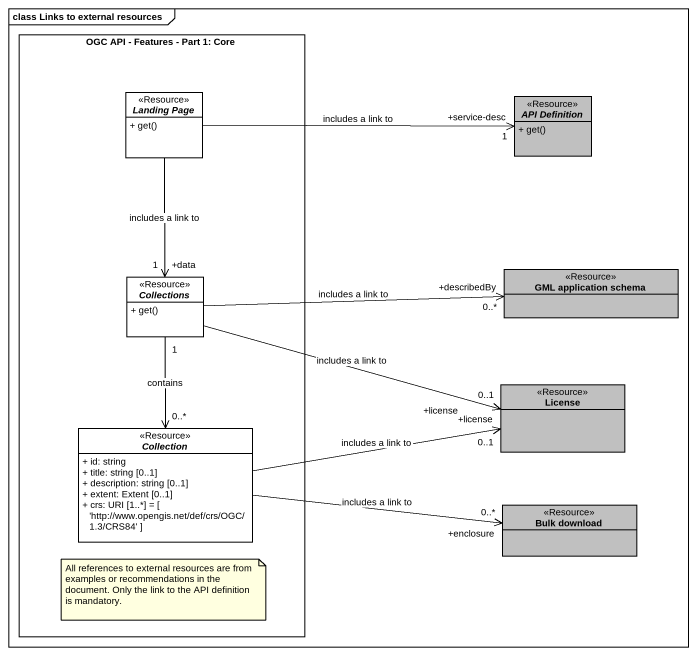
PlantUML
@startuml
mainframe class Links to external resources
hide circle
hide empty members
skinparam classAttributeIconSize 0
rectangle "OGC API - Features - Part 1: Core" as OGC_API_Features_Part_1_Core {
  interface "Landing Page" as Landing_Page <<Resource>> #FFFFFF {
    + get()
  }
  interface "Collections" as Collections_ <<Resource>> #FFFFFF {
    + get()
  }
  interface Collection <<Resource>> #FFFFFF {
    + id: string
    + title: string [0..1]
    + description: string [0..1]
    + extent: Extent [0..1]
    + crs: URI [1..*] = [ 'http://www.opengis.net/def/crs/OGC/1.3/CRS84' ]
  }
}
interface "API Definition" as API_Definition <<Resource>> #C0C0C0 {
  + get()
}
class "GML application schema" as GML_application_schema <<Resource>> #C0C0C0
class License <<Resource>> #C0C0C0
class "Bulk download" as Bulk_download <<Resource>> #C0C0C0
Landing_Page -right-> "+service-desc\n1" API_Definition : includes a link to
Landing_Page --> "+data\n1" Collections_ : includes a link to
Collections_ -right-> "+describedBy\n0..*" GML_application_schema : includes a link to
Collections_ -right-> "+license\n0..1" License : includes a link to
Collections_ "1" --> "0..*" Collection : contains
Collection -right-> "+license\n0..1" License : includes a link to
Collection -right-> "+enclosure\n0..*" Bulk_download : includes a link to
note as N1
  All references to external resources are from examples or recommendations in the document. Only the link to the API definition is mandatory.
end note
@enduml
